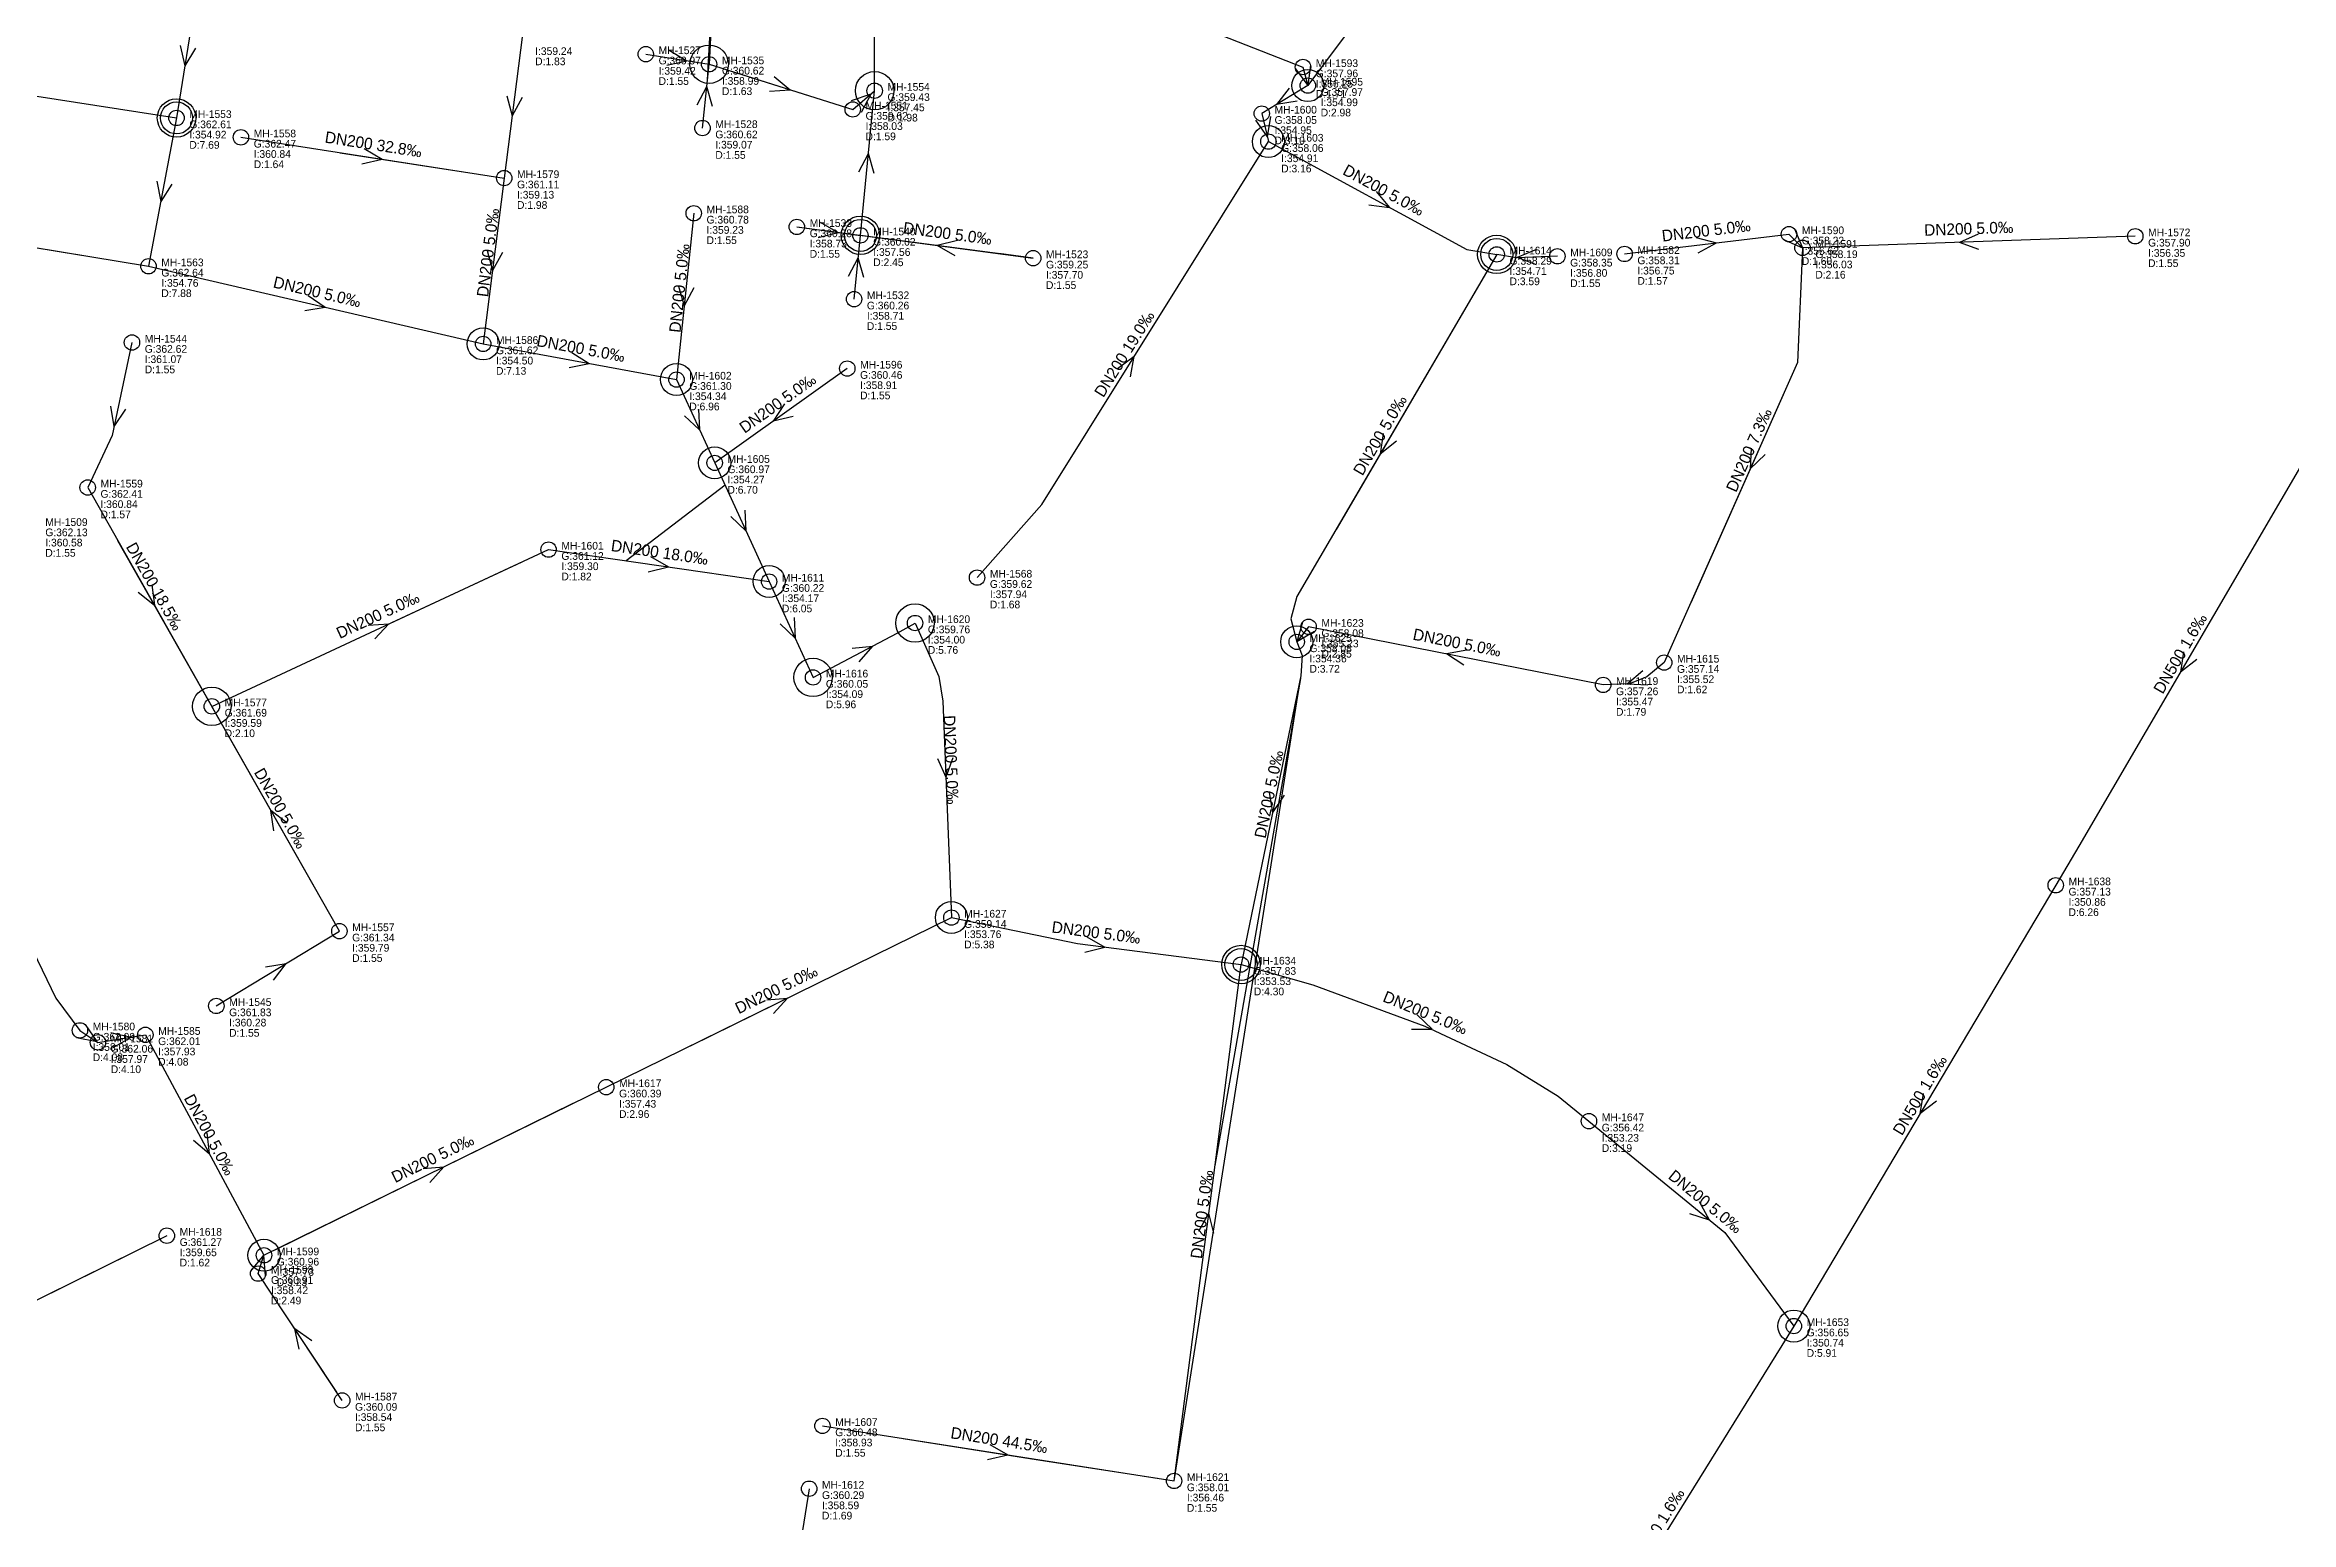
# Model space of a CAD drawing. Header units: metres. Extents: x 449901 to 451990, y 2566737 to 2570846.
# Drawn here: x 450548.2 to 450898.7, y 2568290.2 to 2568520.7 of the extents above; entities that cross this region are included whole.
import ezdxf
from ezdxf.enums import TextEntityAlignment as Align

# ---------------------------------------------------------------- set-up
doc = ezdxf.new("R2010")
doc.units = ezdxf.units.M
for name, color, linetype in [('SEW-DROP', 6, 'Continuous'), ('SEW-LABEL', 2, 'Continuous'), ('SEW-MH', 7, 'Continuous'), ('SEW-MH-LABEL', 8, 'Continuous'), ('SEW-PIPE-DN200', 3, 'Continuous'), ('SEW-PIPE-DN500', 1, 'Continuous'), ('SEW-RIDER', 8, 'Continuous'), ('SEW-SWEPT-CH', 6, 'Continuous')]:
    doc.layers.add(name, color=color, linetype=linetype)

msp = doc.modelspace()

# ---------------------------------------------------------------- linework, layer by layer
at = {"layer": 'SEW-DROP'}
for centre in [(450745.3, 2568514.39), (450568.78, 2568509.34), (450739.14, 2568505.65), (450675.49, 2568491.02), (450675.49, 2568491.02), (450774.77, 2568488.05), (450616.63, 2568474.08), (450646.79, 2568468.52), (450652.75, 2568455.52), (450661.24, 2568437), (450743.56, 2568427.59), (450689.68, 2568384.57), (450734.87, 2568377.24), (450582.43, 2568331.87), (450821.13, 2568320.83)]:
    msp.add_circle(centre, 2.5, dxfattribs=at)
at = {"layer": 'SEW-LABEL'}
for p, q in [((450569.37, 2568520.63), (450570.08, 2568517.48)), ((450571.74, 2568520.25), (450570.08, 2568517.48)), ((450645.27, 2568517.56), (450648.42, 2568518.27)), ((450645.65, 2568519.93), (450648.42, 2568518.27)), ((450650.02, 2568511.38), (450651.52, 2568514.24)), ((450652.4, 2568511.13), (450651.52, 2568514.24)), ((450662.02, 2568515.79), (450664.52, 2568513.74)), ((450743.38, 2568516.99), (450745.3, 2568514.39)), ((450745.7, 2568517.6), (450745.3, 2568514.39)), ((450620.32, 2568512.81), (450621.14, 2568509.68)), ((450622.7, 2568512.51), (450621.14, 2568509.68)), ((450661.29, 2568513.5), (450664.52, 2568513.74)), ((450674.08, 2568512.07), (450677.14, 2568513.11)), ((450675.64, 2568510.24), (450677.14, 2568513.11)), ((450742.37, 2568514.01), (450740.42, 2568511.43)), ((450743.61, 2568511.96), (450740.42, 2568511.43)), ((450737.12, 2568509.02), (450738.97, 2568506.38)), ((450739.45, 2568509.57), (450738.97, 2568506.38)), ((450598.07, 2568504.56), (450600.85, 2568502.91)), ((450675.26, 2568500.93), (450676.75, 2568503.8)), ((450677.65, 2568500.7), (450676.75, 2568503.8)), ((450597.7, 2568502.19), (450600.85, 2568502.91)), ((450565.69, 2568499.47), (450566.31, 2568496.3)), ((450568.05, 2568499.02), (450566.31, 2568496.3)), ((450755.95, 2568497.87), (450758.02, 2568495.38)), ((450754.81, 2568495.76), (450758.02, 2568495.38)), ((450668.88, 2568490.69), (450672.02, 2568491.48)), ((450669.2, 2568493.07), (450672.02, 2568491.48)), ((450690.61, 2568490.23), (450687.48, 2568489.44)), ((450805.91, 2568490.68), (450809.04, 2568489.85)), ((450806.2, 2568488.3), (450809.04, 2568489.85)), ((450819.52, 2568490.37), (450822.48, 2568489.08)), ((450821.23, 2568492.06), (450822.48, 2568489.08)), ((450849.9, 2568491.23), (450846.95, 2568489.93)), ((450849.99, 2568488.83), (450846.95, 2568489.93)), ((450617.27, 2568488.66), (450618.08, 2568485.53)), ((450619.65, 2568488.36), (450618.08, 2568485.53)), ((450673.65, 2568484.67), (450675.14, 2568487.54)), ((450676.04, 2568484.44), (450675.14, 2568487.54)), ((450690.29, 2568487.85), (450687.48, 2568489.44)), ((450780.96, 2568488.82), (450777.98, 2568487.57)), ((450781, 2568486.42), (450777.98, 2568487.57)), ((450647.09, 2568483.11), (450647.98, 2568480)), ((450649.48, 2568482.86), (450647.98, 2568480)), ((450588.79, 2568479.31), (450591.98, 2568479.8)), ((450589.33, 2568481.65), (450591.98, 2568479.8)), ((450630.45, 2568472.75), (450633.19, 2568471.03)), ((450715.62, 2568470.24), (450718.22, 2568472.15)), ((450717.65, 2568468.97), (450718.22, 2568472.15)), ((450630.02, 2568470.39), (450633.19, 2568471.03)), ((450558.48, 2568464.39), (450559.02, 2568461.2)), ((450560.83, 2568463.88), (450559.02, 2568461.2)), ((450648.06, 2568462.88), (450650.4, 2568460.66)), ((450650.24, 2568463.88), (450650.4, 2568460.66)), ((450663.62, 2568464.73), (450661.87, 2568462.01)), ((450665.01, 2568462.77), (450661.87, 2568462.01)), ((450757.05, 2568460.1), (450756.58, 2568456.9)), ((450759.13, 2568458.89), (450756.58, 2568456.9)), ((450814.45, 2568457.82), (450814.33, 2568454.59)), ((450816.64, 2568456.84), (450814.33, 2568454.59)), ((450657.46, 2568448.13), (450657.62, 2568444.9)), ((450655.28, 2568447.13), (450657.62, 2568444.9)), ((450642.72, 2568440.9), (450645.52, 2568439.28)), ((450642.38, 2568438.52), (450645.52, 2568439.28)), ((450562.82, 2568435.32), (450565.34, 2568433.3)), ((450564.91, 2568436.5), (450565.34, 2568433.3)), ((450598.69, 2568430.22), (450601.92, 2568430.39)), ((450599.7, 2568428.04), (450601.92, 2568430.39)), ((450662.96, 2568430.39), (450665.3, 2568428.16)), ((450665.14, 2568431.39), (450665.3, 2568428.16)), ((450744.48, 2568430.69), (450743.56, 2568427.59)), ((450674.2, 2568426.6), (450677.41, 2568426.94)), ((450675.31, 2568424.48), (450677.41, 2568426.94)), ((450746.36, 2568429.2), (450743.56, 2568427.59)), ((450770.1, 2568426.29), (450766.93, 2568425.7)), ((450769.64, 2568423.94), (450766.93, 2568425.7)), ((450797.59, 2568423.08), (450795.14, 2568420.97)), ((450881.91, 2568426.03), (450881.44, 2568422.84)), ((450883.98, 2568424.82), (450881.44, 2568422.84)), ((450798.37, 2568420.81), (450795.14, 2568420.97)), ((450687.49, 2568409.41), (450688.81, 2568406.46)), ((450689.89, 2568409.51), (450688.81, 2568406.46)), ((450739.24, 2568404.15), (450739.8, 2568400.97)), ((450741.59, 2568403.66), (450739.8, 2568400.97)), ((450583.94, 2568398.1), (450583.5, 2568401.3)), ((450586.02, 2568399.28), (450583.5, 2568401.3)), ((450710.82, 2568381.54), (450713.64, 2568379.97)), ((450710.51, 2568379.16), (450713.64, 2568379.97)), ((450582.68, 2568376.86), (450585.87, 2568377.39)), ((450583.93, 2568374.81), (450585.87, 2568377.39)), ((450660.88, 2568371.75), (450664.1, 2568372)), ((450661.94, 2568369.6), (450664.1, 2568372)), ((450554.53, 2568367.87), (450556.36, 2568365.21)), ((450761.45, 2568367.16), (450764.68, 2568367.13)), ((450762.36, 2568369.38), (450764.68, 2568367.13)), ((450553.2, 2568365.87), (450556.36, 2568365.21)), ((450558.55, 2568366.64), (450561.7, 2568365.92)), ((450558.92, 2568364.27), (450561.7, 2568365.92)), ((450841.29, 2568357.12), (450840.79, 2568353.93)), ((450843.36, 2568355.9), (450840.79, 2568353.93)), ((450571.41, 2568349.82), (450573.89, 2568347.75)), ((450573.52, 2568350.96), (450573.89, 2568347.75)), ((450607.26, 2568345.41), (450610.48, 2568345.65)), ((450608.31, 2568343.25), (450610.48, 2568345.65)), ((450806.37, 2568340.24), (450807.93, 2568337.41)), ((450728.27, 2568335.62), (450729.84, 2568338.44)), ((450730.65, 2568335.31), (450729.84, 2568338.44)), ((450804.85, 2568338.38), (450807.93, 2568337.41)), ((450580.37, 2568329.38), (450582.43, 2568331.87)), ((450582.66, 2568328.65), (450582.43, 2568331.87)), ((450587.9, 2568317.2), (450587.24, 2568320.37)), ((450589.9, 2568318.53), (450587.24, 2568320.37)), ((450695.33, 2568300), (450698.48, 2568300.72)), ((450695.7, 2568302.37), (450698.48, 2568300.72))]:
    msp.add_line(p, q, dxfattribs=at)
at = {"layer": 'SEW-MH'}
for centre in [(450642, 2568519.3), (450651.88, 2568517.72), (450744.54, 2568517.29), (450677.71, 2568513.59), (450745.3, 2568514.39), (450674.29, 2568510.67), (450738.11, 2568510.03), (450568.78, 2568509.34), (450578.83, 2568506.32), (450650.85, 2568507.77), (450739.14, 2568505.65), (450619.91, 2568499.96), (450649.48, 2568494.47), (450665.57, 2568492.34), (450675.49, 2568491.02), (450820.37, 2568491.21), (450822.48, 2568489.08), (450874.4, 2568490.88), (450564.41, 2568486.2), (450702.44, 2568487.46), (450774.77, 2568488.05), (450784.23, 2568487.76), (450794.72, 2568488.12), (450674.5, 2568481.07), (450561.83, 2568474.3), (450616.63, 2568474.08), (450646.79, 2568468.52), (450673.44, 2568470.24), (450652.75, 2568455.52), (450554.92, 2568451.68), (450626.83, 2568441.99), (450661.24, 2568437), (450693.69, 2568437.62), (450684.01, 2568430.53), (450745.42, 2568429.94), (450743.56, 2568427.59), (450668.1, 2568422.04), (450800.9, 2568424.36), (450791.38, 2568420.87), (450574.29, 2568417.53), (450861.99, 2568389.61), (450689.68, 2568384.57), (450594.19, 2568382.45), (450734.87, 2568377.24), (450574.99, 2568370.78), (450553.71, 2568366.97), (450563.92, 2568366.27), (450556.52, 2568365.1), (450635.83, 2568358.11), (450789.16, 2568352.8), (450567.27, 2568334.93), (450582.43, 2568331.87), (450581.52, 2568329.01), (450821.13, 2568320.83), (450594.63, 2568309.22), (450669.56, 2568305.25), (450724.43, 2568296.66), (450667.49, 2568295.45)]:
    msp.add_circle(centre, 1.2, dxfattribs=at)
at = {"layer": 'SEW-PIPE-DN200'}
for points in [[(450777.1, 2568561.24), (450771.22, 2568554.84), (450750.94, 2568521.98), (450745.3, 2568514.39)], [(450653.98, 2568547.12), (450653.06, 2568541.45), (450651.88, 2568517.72)], [(450677.71, 2568513.59), (450677.62, 2568535.12)], [(450696.52, 2568534.05), (450715.19, 2568528.79), (450744.54, 2568517.29)], [(450571.86, 2568528.58), (450568.78, 2568509.34)], [(450622.74, 2568522.37), (450619.91, 2568499.96)], [(450497.33, 2568520.43), (450497.33, 2568520.43), (450568.78, 2568509.34), (450568.78, 2568509.34)], [(450642, 2568519.3), (450651.88, 2568517.72)], [(450650.85, 2568507.77), (450651.88, 2568517.72)], [(450651.88, 2568517.72), (450674.29, 2568510.67)], [(450745.3, 2568514.39), (450738.11, 2568510.03)], [(450744.54, 2568517.29), (450745.3, 2568514.39)], [(450674.29, 2568510.67), (450677.71, 2568513.59)], [(450675.49, 2568491.02), (450677.71, 2568513.59)], [(450568.78, 2568509.34), (450564.41, 2568486.2)], [(450738.11, 2568510.03), (450739.14, 2568505.65)], [(450578.83, 2568506.32), (450619.91, 2568499.96)], [(450693.69, 2568437.62), (450693.77, 2568437.67), (450703.79, 2568449.04), (450739.14, 2568505.65)], [(450739.14, 2568505.65), (450770.11, 2568488.81), (450774.77, 2568488.05)], [(450491.44, 2568498.22), (450564.41, 2568486.2)], [(450619.91, 2568499.96), (450616.63, 2568474.08)], [(450649.48, 2568494.47), (450646.79, 2568468.52)], [(450665.57, 2568492.34), (450675.49, 2568491.02)], [(450674.5, 2568481.07), (450675.49, 2568491.02)], [(450702.44, 2568487.46), (450675.49, 2568491.02)], [(450794.72, 2568488.12), (450820.37, 2568491.21)], [(450820.37, 2568491.21), (450822.48, 2568489.08)], [(450874.4, 2568490.88), (450822.48, 2568489.08)], [(450564.41, 2568486.2), (450616.63, 2568474.08)], [(450774.77, 2568488.05), (450743.59, 2568434.68), (450742.64, 2568431.18), (450743.56, 2568427.59)], [(450784.23, 2568487.76), (450777.88, 2568487.54), (450774.77, 2568488.05)], [(450822.48, 2568489.08), (450821.7, 2568471.19), (450800.9, 2568424.36)], [(450561.83, 2568474.3), (450558.72, 2568459.78), (450554.92, 2568451.68)], [(450616.63, 2568474.08), (450646.79, 2568468.52)], [(450673.44, 2568470.24), (450652.75, 2568455.52)], [(450646.79, 2568468.52), (450652.75, 2568455.52)], [(450652.75, 2568455.52), (450661.24, 2568437)], [(450554.92, 2568451.68), (450574.29, 2568417.53)], [(450574.29, 2568417.53), (450626.83, 2568441.99)], [(450626.83, 2568441.99), (450626.83, 2568441.99), (450661.24, 2568437)], [(450512.4, 2568434.96), (450519.97, 2568427.34), (450524.5, 2568420.15), (450542.12, 2568388.28), (450549.94, 2568372), (450553.71, 2568366.97), (450553.71, 2568366.97)], [(450661.24, 2568437), (450668.1, 2568422.04)], [(450668.1, 2568422.04), (450681.23, 2568428.95), (450684.01, 2568430.53)], [(450684.01, 2568430.53), (450687.7, 2568422.18), (450688.34, 2568418.32), (450689.68, 2568384.57)], [(450743.56, 2568427.59), (450744.39, 2568425.47), (450744.23, 2568422.3), (450734.87, 2568377.24)], [(450745.42, 2568429.94), (450743.56, 2568427.59)], [(450791.38, 2568420.87), (450791.38, 2568420.87), (450745.42, 2568429.94)], [(450800.9, 2568424.36), (450800.9, 2568424.36), (450798.2, 2568422.14), (450795.51, 2568421.03), (450791.38, 2568420.87)], [(450594.19, 2568382.45), (450574.29, 2568417.53)], [(450635.83, 2568358.11), (450689.68, 2568384.57)], [(450689.68, 2568384.57), (450709.37, 2568380.52), (450734.87, 2568377.24)], [(450574.99, 2568370.78), (450594.19, 2568382.45)], [(450724.43, 2568296.66), (450724.43, 2568296.66), (450734.87, 2568377.24)], [(450734.87, 2568377.24), (450746.07, 2568374.05), (450763.55, 2568367.61), (450776.34, 2568361.66), (450784.38, 2568356.72), (450789.16, 2568352.8)], [(450553.71, 2568366.97), (450556.52, 2568365.1)], [(450556.52, 2568365.1), (450556.52, 2568365.1), (450563.92, 2568366.27)], [(450563.92, 2568366.27), (450582.43, 2568331.87)], [(450582.43, 2568331.87), (450635.83, 2568358.11)], [(450789.16, 2568352.8), (450810.37, 2568335.41), (450821.13, 2568320.83)], [(450567.27, 2568334.93), (450510.38, 2568306.77)], [(450581.52, 2568329.01), (450582.43, 2568331.87)], [(450594.63, 2568309.22), (450581.52, 2568329.01)], [(450669.56, 2568305.25), (450724.43, 2568296.66)], [(450667.49, 2568295.45), (450657.91, 2568235.65)]]:
    msp.add_lwpolyline(points, dxfattribs=at)
at = {"layer": 'SEW-PIPE-DN500'}
for points in [[(450902.35, 2568458.68), (450865.61, 2568395.71), (450861.99, 2568389.61)], [(450861.99, 2568389.61), (450821.13, 2568320.83)], [(450821.13, 2568320.83), (450799.85, 2568286.51), (450789.51, 2568267.74), (450782.44, 2568253.05)]]:
    msp.add_lwpolyline(points, dxfattribs=at)
at = {"layer": 'SEW-RIDER'}
for points in [[(450651.62, 2568515.22), (450652.84, 2568537.16)], [(450654.16, 2568517), (450672.34, 2568511.28)], [(450594.34, 2568503.92), (450615.91, 2568500.58)], [(450496.65, 2568497.36), (450553.93, 2568487.93)], [(450665.57, 2568492.34), (450702.44, 2568487.46), (450697.06, 2568488.17)], [(450771.91, 2568483.15), (450759.99, 2568462.74), (450749.71, 2568445.14)], [(450821.7, 2568471.19), (450805.04, 2568433.66)], [(450654.36, 2568452.02), (450638.92, 2568440.23)], [(450590.72, 2568388.57), (450559.63, 2568443.37), (450566.85, 2568430.64)], [(450601.58, 2568430.24), (450622.69, 2568440.06)], [(450724.43, 2568296.66), (450744.14, 2568421.88), (450730.81, 2568345.88)], [(450648.6, 2568364.38), (450649.06, 2568364.61), (450668.86, 2568374.34)], [(450584.26, 2568332.77), (450630.69, 2568355.59)], [(450562.43, 2568332.53), (450553.78, 2568328.25), (450540.87, 2568321.86)], [(450593.78, 2568310.5), (450585.88, 2568322.43)], [(450682.18, 2568303.27), (450702.93, 2568300.03), (450721.84, 2568297.07)]]:
    msp.add_lwpolyline(points, dxfattribs=at)
at = {"layer": 'SEW-SWEPT-CH'}
for centre in [(450651.88, 2568517.72), (450677.71, 2568513.59), (450568.78, 2568509.34), (450675.49, 2568491.02), (450774.77, 2568488.05), (450684.01, 2568430.53), (450668.1, 2568422.04), (450574.29, 2568417.53), (450734.87, 2568377.24)]:
    msp.add_circle(centre, 3, dxfattribs=at)

# ---------------------------------------------------------------- texts
at = {"layer": 'SEW-LABEL'}
for s, rotation, p in [('DN200 32.8‰', -8.8032, (450599.37, 2568504.34)), ('DN200 5.0‰', -28.5301, (450756.7, 2568497.3)), ('DN200 5.0‰', 82.7877, (450618.27, 2568488.22)), ('DN200 5.0‰', 352.4585, (450688.96, 2568490.44)), ('DN200 5.0‰', 6.8683, (450807.55, 2568490.87)), ('DN200 5.0‰', 1.9783, (450848.44, 2568491.18)), ('DN200 5.0‰', 84.0978, (450648.13, 2568482.69)), ('DN200 5.0‰', -13.0742, (450590.52, 2568481.34)), ('DN200 19.0‰', 58.0207, (450717.43, 2568472.07)), ('DN200 5.0‰', -10.4376, (450631.71, 2568472.5)), ('DN200 5.0‰', 35.4317, (450663.09, 2568464.08)), ('DN200 5.0‰', 59.7104, (450757.33, 2568459.4)), ('DN200 7.3‰', 66.0556, (450814.94, 2568457.16)), ('DN200 18.5‰', -60.4321, (450564.6, 2568435.81)), ('DN200 18.0‰', -8.2425, (450644.03, 2568440.69)), ('DN200 5.0‰', 24.9598, (450600.56, 2568430.96)), ('DN500 1.6‰', 59.7371, (450882.19, 2568425.33)), ('DN200 5.0‰', 348.8284, (450768.4, 2568426.6)), ('DN200 5.0‰', -87.7207, (450688.75, 2568409.16)), ('DN200 5.0‰', 78.2671, (450740.11, 2568403.64)), ('DN200 5.0‰', 299.568, (450584.24, 2568401.19)), ('DN200 5.0‰', -7.3245, (450712.15, 2568381.36)), ('DN200 5.0‰', 26.1685, (450662.75, 2568372.54)), ('DN200 5.0‰', -22.2568, (450763.29, 2568368.9)), ('DN500 1.6‰', 59.289, (450841.56, 2568356.42)), ('DN200 5.0‰', -61.7072, (450573.17, 2568350.27)), ('DN200 5.0‰', 26.1685, (450609.13, 2568346.19)), ('DN200 5.0‰', 82.6137, (450729.65, 2568338.15)), ('DN200 5.0‰', -39.3415, (450806.77, 2568339.56)), ('DN200 44.5‰', -8.8931, (450697, 2568302.15)), ('DN500 1.6‰', 58.6957, (450800.55, 2568288.84))]:
    msp.add_text(s, height=1.8, rotation=rotation, dxfattribs=at).set_placement(p, align=Align.CENTER)
at = {"layer": 'SEW-MH-LABEL'}
for s, p in [('D:1.83', (450624.74, 2568517.57)), ('I:359.24', (450624.74, 2568519.17)), ('G:360.97', (450644, 2568517.7)), ('MH-1527', (450644, 2568519.3)), ('MH-1535', (450653.88, 2568517.72)), ('MH-1593', (450746.54, 2568517.29)), ('D:1.55', (450644, 2568514.5)), ('I:359.42', (450644, 2568516.1)), ('G:360.62', (450653.88, 2568516.12)), ('D:1.63', (450653.88, 2568512.92)), ('I:358.99', (450653.88, 2568514.52)), ('MH-1554', (450679.71, 2568513.59)), ('G:357.96', (450746.54, 2568515.69)), ('I:356.25', (450746.54, 2568514.09)), ('MH-1595', (450747.3, 2568514.39)), ('MH-1551', (450676.29, 2568510.67)), ('G:359.43', (450679.71, 2568511.99)), ('I:357.45', (450679.71, 2568510.39)), ('MH-1600', (450740.11, 2568510.03)), ('D:1.71', (450746.54, 2568512.49)), ('G:357.97', (450747.3, 2568512.79)), ('D:2.98', (450747.3, 2568509.59)), ('I:354.99', (450747.3, 2568511.19)), ('G:362.61', (450570.78, 2568507.74)), ('MH-1553', (450570.78, 2568509.34)), ('I:354.92', (450570.78, 2568506.14)), ('MH-1558', (450580.83, 2568506.32)), ('G:360.62', (450652.85, 2568506.17)), ('MH-1528', (450652.85, 2568507.77)), ('G:359.62', (450676.29, 2568509.07)), ('I:358.03', (450676.29, 2568507.47)), ('D:1.98', (450679.71, 2568508.79)), ('G:358.05', (450740.11, 2568508.43)), ('I:354.95', (450740.11, 2568506.83)), ('D:7.69', (450570.78, 2568504.54)), ('G:362.47', (450580.83, 2568504.72)), ('I:360.84', (450580.83, 2568503.12)), ('D:1.55', (450652.85, 2568502.97)), ('I:359.07', (450652.85, 2568504.57)), ('D:1.59', (450676.29, 2568505.87)), ('D:3.10', (450740.11, 2568505.23)), ('G:358.06', (450741.14, 2568504.05)), ('MH-1603', (450741.14, 2568505.65)), ('I:354.91', (450741.14, 2568502.45)), ('D:1.64', (450580.83, 2568501.52)), ('MH-1579', (450621.91, 2568499.96)), ('D:3.16', (450741.14, 2568500.85)), ('G:361.11', (450621.91, 2568498.36)), ('I:359.13', (450621.91, 2568496.76)), ('D:1.98', (450621.91, 2568495.16)), ('G:360.78', (450651.48, 2568492.87)), ('MH-1588', (450651.48, 2568494.47)), ('MH-1533', (450667.57, 2568492.34)), ('D:1.55', (450651.48, 2568489.67)), ('I:359.23', (450651.48, 2568491.27)), ('G:360.28', (450667.57, 2568490.74)), ('I:358.73', (450667.57, 2568489.14)), ('G:360.02', (450677.49, 2568489.42)), ('MH-1540', (450677.49, 2568491.02)), ('G:358.22', (450822.37, 2568489.61)), ('MH-1590', (450822.37, 2568491.21)), ('MH-1591', (450824.48, 2568489.08)), ('G:357.90', (450876.4, 2568489.28)), ('MH-1572', (450876.4, 2568490.88)), ('MH-1563', (450566.41, 2568486.2)), ('D:1.55', (450667.57, 2568487.54)), ('D:2.45', (450677.49, 2568486.22)), ('I:357.56', (450677.49, 2568487.82)), ('G:359.25', (450704.44, 2568485.86)), ('MH-1523', (450704.44, 2568487.46)), ('G:358.29', (450776.77, 2568486.45)), ('MH-1614', (450776.77, 2568488.05)), ('G:358.35', (450786.23, 2568486.16)), ('MH-1609', (450786.23, 2568487.76)), ('G:358.31', (450796.72, 2568486.52)), ('MH-1582', (450796.72, 2568488.12)), ('I:356.75', (450796.72, 2568484.92)), ('D:1.60', (450822.37, 2568486.41)), ('I:356.62', (450822.37, 2568488.01)), ('G:358.19', (450824.48, 2568487.48)), ('I:356.03', (450824.48, 2568485.88)), ('D:1.55', (450876.4, 2568486.08)), ('I:356.35', (450876.4, 2568487.68)), ('G:362.64', (450566.41, 2568484.6)), ('D:7.88', (450566.41, 2568481.4)), ('I:354.76', (450566.41, 2568483)), ('D:1.55', (450704.44, 2568482.66)), ('I:357.70', (450704.44, 2568484.26)), ('D:3.59', (450776.77, 2568483.25)), ('I:354.71', (450776.77, 2568484.85)), ('D:1.55', (450786.23, 2568482.96)), ('I:356.80', (450786.23, 2568484.56)), ('D:1.57', (450796.72, 2568483.32)), ('D:2.16', (450824.48, 2568484.28)), ('G:360.26', (450676.5, 2568479.47)), ('MH-1532', (450676.5, 2568481.07)), ('I:358.71', (450676.5, 2568477.87)), ('D:1.55', (450676.5, 2568476.27)), ('G:362.62', (450563.83, 2568472.7)), ('MH-1544', (450563.83, 2568474.3)), ('I:361.07', (450563.83, 2568471.1)), ('G:361.62', (450618.63, 2568472.48)), ('MH-1586', (450618.63, 2568474.08)), ('I:354.50', (450618.63, 2568470.88)), ('D:1.55', (450563.83, 2568469.5)), ('D:7.13', (450618.63, 2568469.28)), ('MH-1602', (450648.79, 2568468.52)), ('G:360.46', (450675.44, 2568468.64)), ('MH-1596', (450675.44, 2568470.24)), ('G:361.30', (450648.79, 2568466.92)), ('I:354.34', (450648.79, 2568465.32)), ('D:1.55', (450675.44, 2568465.44)), ('I:358.91', (450675.44, 2568467.04)), ('D:6.96', (450648.79, 2568463.72)), ('G:360.97', (450654.75, 2568453.92)), ('MH-1605', (450654.75, 2568455.52)), ('G:362.41', (450556.92, 2568450.08)), ('MH-1559', (450556.92, 2568451.68)), ('D:6.70', (450654.75, 2568450.72)), ('I:354.27', (450654.75, 2568452.32)), ('D:1.57', (450556.92, 2568446.88)), ('I:360.84', (450556.92, 2568448.48)), ('G:362.13', (450548.31, 2568444.08)), ('MH-1509', (450548.31, 2568445.68)), ('D:1.55', (450548.31, 2568440.88)), ('I:360.58', (450548.31, 2568442.48)), ('G:361.12', (450628.83, 2568440.39)), ('MH-1601', (450628.83, 2568441.99)), ('D:1.82', (450628.83, 2568437.19)), ('I:359.30', (450628.83, 2568438.79)), ('MH-1611', (450663.24, 2568437)), ('G:359.62', (450695.69, 2568436.02)), ('MH-1568', (450695.69, 2568437.62)), ('G:360.22', (450663.24, 2568435.4)), ('I:354.17', (450663.24, 2568433.8)), ('D:1.68', (450695.69, 2568432.82)), ('I:357.94', (450695.69, 2568434.42)), ('D:6.05', (450663.24, 2568432.2)), ('G:359.76', (450686.01, 2568428.93)), ('MH-1620', (450686.01, 2568430.53)), ('MH-1623', (450747.42, 2568429.94)), ('D:5.76', (450686.01, 2568425.73)), ('I:354.00', (450686.01, 2568427.33)), ('G:358.08', (450745.56, 2568425.99)), ('MH-1625', (450745.56, 2568427.59)), ('G:358.08', (450747.42, 2568428.34)), ('I:355.23', (450747.42, 2568426.74)), ('MH-1616', (450670.1, 2568422.04)), ('D:3.72', (450745.56, 2568422.79)), ('I:354.36', (450745.56, 2568424.39)), ('D:2.85', (450747.42, 2568425.14)), ('G:357.14', (450802.9, 2568422.76)), ('MH-1615', (450802.9, 2568424.36)), ('G:360.05', (450670.1, 2568420.44)), ('I:354.09', (450670.1, 2568418.84)), ('G:357.26', (450793.38, 2568419.27)), ('MH-1619', (450793.38, 2568420.87)), ('D:1.62', (450802.9, 2568419.56)), ('I:355.52', (450802.9, 2568421.16)), ('G:361.69', (450576.29, 2568415.93)), ('MH-1577', (450576.29, 2568417.53)), ('D:5.96', (450670.1, 2568417.24)), ('D:1.79', (450793.38, 2568416.07)), ('I:355.47', (450793.38, 2568417.67)), ('D:2.10', (450576.29, 2568412.73)), ('I:359.59', (450576.29, 2568414.33)), ('G:357.13', (450863.99, 2568388.01)), ('MH-1638', (450863.99, 2568389.61)), ('MH-1627', (450691.68, 2568384.57)), ('D:6.26', (450863.99, 2568384.81)), ('I:350.86', (450863.99, 2568386.41)), ('G:361.34', (450596.19, 2568380.85)), ('MH-1557', (450596.19, 2568382.45)), ('G:359.14', (450691.68, 2568382.97)), ('D:5.38', (450691.68, 2568379.77)), ('I:353.76', (450691.68, 2568381.37)), ('D:1.55', (450596.19, 2568377.65)), ('I:359.79', (450596.19, 2568379.25)), ('MH-1634', (450736.87, 2568377.24)), ('G:357.83', (450736.87, 2568375.64)), ('I:353.53', (450736.87, 2568374.04)), ('MH-1545', (450576.99, 2568370.78)), ('D:4.30', (450736.87, 2568372.44)), ('MH-1580', (450555.71, 2568366.97)), ('MH-1585', (450565.92, 2568366.27)), ('G:361.83', (450576.99, 2568369.18)), ('D:1.55', (450576.99, 2568365.98)), ('I:360.28', (450576.99, 2568367.58)), ('G:362.09', (450555.71, 2568365.37)), ('I:358.01', (450555.71, 2568363.77)), ('G:362.06', (450558.52, 2568363.5)), ('MH-1581', (450558.52, 2568365.1)), ('G:362.01', (450565.92, 2568364.67)), ('I:357.93', (450565.92, 2568363.07)), ('D:4.08', (450555.71, 2568362.17)), ('D:4.10', (450558.52, 2568360.3)), ('I:357.97', (450558.52, 2568361.9)), ('D:4.08', (450565.92, 2568361.47)), ('G:360.39', (450637.83, 2568356.51)), ('MH-1617', (450637.83, 2568358.11)), ('D:2.96', (450637.83, 2568353.31)), ('I:357.43', (450637.83, 2568354.91)), ('MH-1647', (450791.16, 2568352.8)), ('G:356.42', (450791.16, 2568351.2)), ('I:353.23', (450791.16, 2568349.6)), ('D:3.19', (450791.16, 2568348)), ('MH-1618', (450569.27, 2568334.93)), ('G:361.27', (450569.27, 2568333.33)), ('I:359.65', (450569.27, 2568331.73)), ('MH-1599', (450584.43, 2568331.87)), ('D:1.62', (450569.27, 2568330.13)), ('G:360.91', (450583.52, 2568327.41)), ('MH-1598', (450583.52, 2568329.01)), ('G:360.96', (450584.43, 2568330.27)), ('I:357.73', (450584.43, 2568328.67)), ('D:2.49', (450583.52, 2568324.21)), ('I:358.42', (450583.52, 2568325.81)), ('D:3.23', (450584.43, 2568327.07)), ('MH-1653', (450823.13, 2568320.83)), ('G:356.65', (450823.13, 2568319.23)), ('I:350.74', (450823.13, 2568317.63)), ('D:5.91', (450823.13, 2568316.03)), ('G:360.09', (450596.63, 2568307.62)), ('MH-1587', (450596.63, 2568309.22)), ('D:1.55', (450596.63, 2568304.42)), ('I:358.54', (450596.63, 2568306.02)), ('G:360.48', (450671.56, 2568303.65)), ('MH-1607', (450671.56, 2568305.25)), ('D:1.55', (450671.56, 2568300.45)), ('I:358.93', (450671.56, 2568302.05)), ('MH-1621', (450726.43, 2568296.66)), ('G:360.29', (450669.49, 2568293.85)), ('MH-1612', (450669.49, 2568295.45)), ('I:358.59', (450669.49, 2568292.25)), ('G:358.01', (450726.43, 2568295.06)), ('I:356.46', (450726.43, 2568293.46)), ('D:1.69', (450669.49, 2568290.65)), ('D:1.55', (450726.43, 2568291.86))]:
    msp.add_text(s, height=1.2, dxfattribs=at).set_placement(p)

doc.saveas('drawing.dxf')
